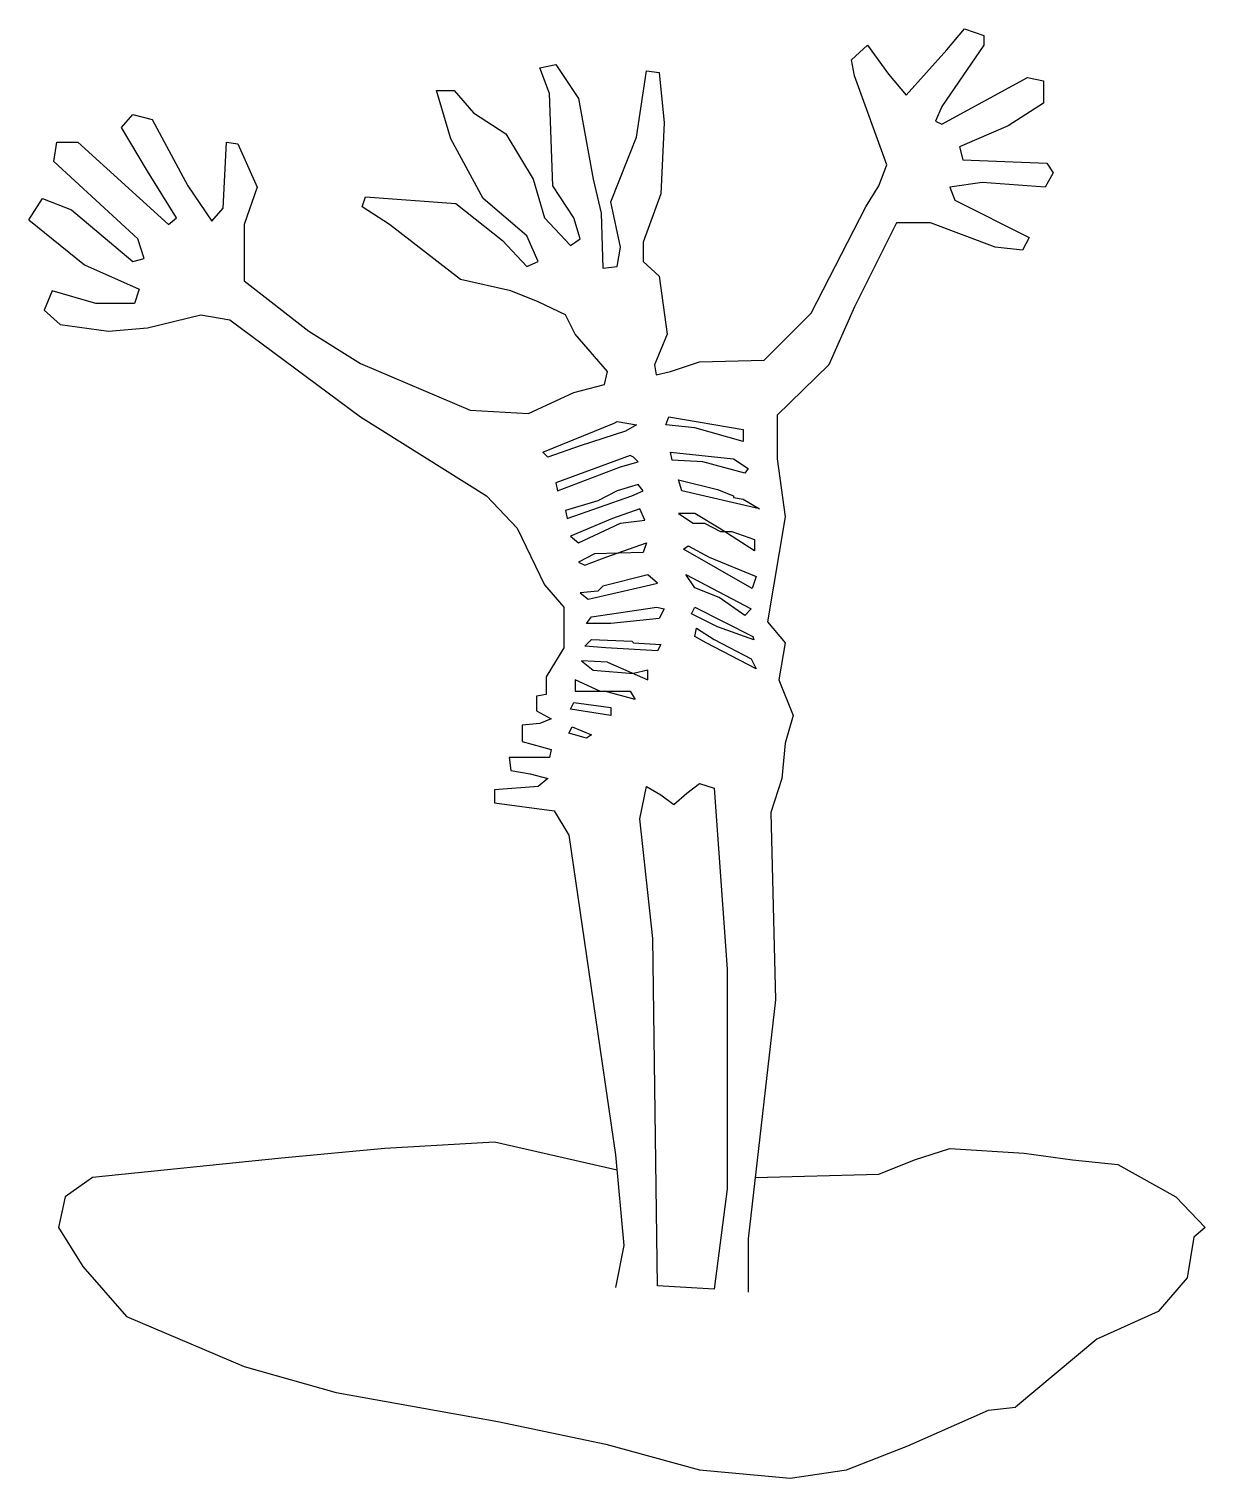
# Model space of a CAD drawing. Extents: x -0.01 to 5.17, y 0 to 6.38.
import ezdxf

# ---------------------------------------------------------------- set-up
doc = ezdxf.new("R2010")
doc.units = 0
doc.layers.add('CK_LEVEL_1', color=7, linetype='CONTINUOUS')

msp = doc.modelspace()

# ---------------------------------------------------------------- linework, layer by layer
at = {"layer": 'CK_LEVEL_1', "color": 2, "linetype": 'CONTINUOUS'}
for p, q in [((4.029943, 6.283007), (4.108122, 6.375408)), ((4.108122, 6.375408), (4.193412, 6.346975)), ((4.193411, 6.346975), (4.193411, 6.30433)), ((3.610595, 6.240362), (3.681673, 6.304329)), ((3.681672, 6.304329), (3.774073, 6.176394)), ((3.852252, 6.084005), (4.029943, 6.283007)), ((4.193411, 6.304329), (4.00862, 6.034248)), ((2.238858, 6.204828), (2.309926, 6.219039)), ((2.281504, 6.091105), (2.238859, 6.204829)), ((2.309926, 6.21904), (2.409438, 6.069783)), ((2.665308, 5.899203), (2.707952, 6.190617)), ((2.707952, 6.190616), (2.764809, 6.183505)), ((3.624816, 6.169295), (3.610594, 6.240363)), ((2.764809, 6.183506), (2.786131, 5.963171)), ((3.766963, 5.778379), (3.624817, 6.169294)), ((3.774075, 6.176395), (3.852253, 6.084005)), ((4.008621, 5.95607), (4.385314, 6.162183)), ((4.385314, 6.162185), (4.456392, 6.147974)), ((4.456391, 6.147972), (4.456391, 6.04846)), ((1.847944, 5.892102), (1.783976, 6.105327)), ((1.783977, 6.105328), (1.862156, 6.105328)), ((1.862155, 6.105328), (1.947445, 6.005816)), ((2.295715, 5.685978), (2.281503, 6.091104)), ((2.409438, 6.069782), (2.473405, 5.714412)), ((0.398019, 5.941848), (0.447772, 5.998715)), ((0.447771, 5.998715), (0.533061, 5.977393)), ((1.947445, 6.005816), (2.089602, 5.913425)), ((4.008621, 6.034249), (3.980187, 5.970282)), ((4.456391, 6.04846), (4.300023, 5.948959)), ((0.511739, 5.749947), (0.398019, 5.941848)), ((0.53306, 5.977393), (0.689424, 5.685979)), ((2.786131, 5.96317), (2.77192, 5.650445)), ((3.980187, 5.970281), (4.00862, 5.95607)), ((4.300024, 5.948959), (4.086799, 5.856558)), ((0.099504, 5.792592), (0.113719, 5.877882)), ((0.11372, 5.877881), (0.206117, 5.877881)), ((0.206117, 5.877881), (0.604135, 5.5154)), ((0.845789, 5.586478), (0.860004, 5.877881)), ((0.860004, 5.877881), (0.909757, 5.87078)), ((0.909757, 5.87078), (0.995046, 5.678878)), ((1.990089, 5.629123), (1.847943, 5.892103)), ((2.089602, 5.913425), (2.210425, 5.714413)), ((2.551585, 5.614911), (2.665308, 5.899203)), ((4.086799, 5.856558), (4.10101, 5.799702)), ((0.469093, 5.451431), (0.099504, 5.79259)), ((0.639673, 5.543833), (0.511739, 5.749946)), ((3.731429, 5.685978), (3.766963, 5.778378)), ((4.10101, 5.799703), (4.470603, 5.785491)), ((4.499036, 5.742845), (4.463491, 5.678878)), ((4.470603, 5.785491), (4.499036, 5.742846)), ((0.689425, 5.685978), (0.796037, 5.529621)), ((0.995046, 5.678879), (0.938187, 5.5154)), ((2.210426, 5.714413), (2.260182, 5.543834)), ((2.388115, 5.543833), (2.295715, 5.685979)), ((2.473406, 5.714413), (2.50894, 5.565156)), ((3.674563, 5.593587), (3.73143, 5.685977)), ((4.1863, 5.700202), (4.044154, 5.678879)), ((4.044155, 5.678879), (4.065477, 5.622012)), ((4.463492, 5.678879), (4.1863, 5.700201)), ((-0.009505, 5.536007), (0.049752, 5.629122)), ((0.049751, 5.629123), (0.177686, 5.579367)), ((1.457029, 5.593587), (1.471251, 5.636232)), ((1.471251, 5.636234), (1.869266, 5.6078)), ((2.181992, 5.465653), (1.99009, 5.629122)), ((2.594229, 5.415898), (2.551584, 5.614911)), ((2.771919, 5.650445), (2.69373, 5.43722)), ((4.065476, 5.622013), (4.392424, 5.458544)), ((0.177686, 5.579366), (0.447771, 5.351931)), ((0.796036, 5.529622), (0.845789, 5.586478)), ((1.577863, 5.5154), (1.457029, 5.593589)), ((1.869266, 5.6078), (2.075379, 5.444332)), ((2.508939, 5.565156), (2.51605, 5.323498)), ((3.432915, 5.124495), (3.674562, 5.593589)), ((-0.009505, 5.536007), (0.234547, 5.33772)), ((0.604136, 5.5154), (0.639674, 5.543833)), ((0.938187, 5.5154), (0.938187, 5.266642)), ((1.890589, 5.273753), (1.577863, 5.5154)), ((2.260181, 5.543833), (2.373893, 5.423009)), ((2.416538, 5.451431), (2.388115, 5.543832)), ((3.809608, 5.522511), (3.624817, 5.152918)), ((3.958865, 5.522511), (3.809608, 5.522511)), ((4.243167, 5.415898), (3.958864, 5.522511)), ((0.497523, 5.366143), (0.469094, 5.451433)), ((2.075379, 5.444332), (2.181992, 5.330608)), ((2.231747, 5.351931), (2.181991, 5.465654)), ((2.373894, 5.423009), (2.416539, 5.451432)), ((2.69373, 5.437221), (2.69373, 5.351931)), ((4.392425, 5.458543), (4.363991, 5.401687)), ((0.447771, 5.351931), (0.497523, 5.366142)), ((2.580018, 5.330609), (2.594229, 5.415899)), ((4.363991, 5.401688), (4.243167, 5.415899)), ((0.234547, 5.337719), (0.4762, 5.231107)), ((2.181992, 5.330609), (2.231747, 5.351932)), ((2.51605, 5.323497), (2.580017, 5.330608)), ((2.69373, 5.351931), (2.764808, 5.287964)), ((0.4762, 5.231108), (0.454878, 5.167141)), ((0.938187, 5.266642), (1.222482, 5.046306)), ((2.110924, 5.223996), (1.890589, 5.273752)), ((2.764809, 5.287964), (2.800343, 5.032094)), ((0.092397, 5.223996), (0.05686, 5.138706)), ((0.284298, 5.16714), (0.092397, 5.223996)), ((0.454878, 5.16714), (0.284298, 5.16714)), ((2.231747, 5.174241), (2.110923, 5.223997)), ((2.35257, 5.117384), (2.231746, 5.17424)), ((0.056859, 5.138707), (0.127934, 5.07474)), ((0.511739, 5.060527), (0.746286, 5.117383)), ((0.746285, 5.117384), (0.87422, 5.096062)), ((2.395216, 5.032095), (2.352571, 5.117385)), ((3.226792, 4.918371), (3.432916, 5.124495)), ((3.624816, 5.152917), (3.511093, 4.897048)), ((0.127934, 5.074739), (0.341159, 5.046306)), ((0.34116, 5.046306), (0.511739, 5.060528)), ((0.87422, 5.096062), (1.449929, 4.669613)), ((1.222482, 5.046306), (1.449929, 4.90416)), ((2.537373, 4.868628), (2.395216, 5.032096)), ((2.800342, 5.032095), (2.743486, 4.897049)), ((2.814564, 4.868628), (2.942498, 4.911273)), ((2.942499, 4.91127), (3.226791, 4.918371)), ((1.449929, 4.90416), (1.933234, 4.698047)), ((2.52315, 4.81176), (2.537373, 4.868627)), ((2.743487, 4.897049), (2.750598, 4.854404)), ((2.750597, 4.854403), (2.814564, 4.868626)), ((3.511094, 4.897049), (3.283658, 4.676724)), ((2.388115, 4.776226), (2.52315, 4.81176)), ((2.189103, 4.683825), (2.388116, 4.776226)), ((1.449929, 4.669612), (2.004312, 4.321342)), ((1.933233, 4.698047), (2.189102, 4.683825)), ((2.793242, 4.634079), (2.807453, 4.669613)), ((2.807453, 4.669612), (3.134401, 4.612756)), ((3.283659, 4.676724), (3.283659, 4.484822)), ((2.253071, 4.513245), (2.565796, 4.641179)), ((2.615551, 4.605646), (2.416538, 4.541679)), ((2.565795, 4.64118), (2.580018, 4.648291)), ((2.580018, 4.648291), (2.665307, 4.634079)), ((2.665308, 4.634079), (2.615552, 4.605646)), ((2.921176, 4.619858), (2.793242, 4.63408)), ((3.134401, 4.559887), (2.921176, 4.619857)), ((3.134401, 4.612758), (3.134401, 4.559887)), ((2.416538, 4.541678), (2.274392, 4.491922)), ((2.274392, 4.491923), (2.25307, 4.513245)), ((2.636874, 4.499033), (2.309926, 4.37821)), ((2.594229, 4.449277), (2.672408, 4.4706)), ((2.651085, 4.491923), (2.636874, 4.499034)), ((2.672408, 4.470599), (2.651086, 4.491921)), ((2.814564, 4.513245), (3.091755, 4.484822)), ((2.821665, 4.47771), (2.814564, 4.513245)), ((2.956711, 4.470599), (2.821665, 4.47771)), ((3.141501, 4.420855), (2.95671, 4.4706)), ((3.091756, 4.484822), (3.155723, 4.442177)), ((3.283659, 4.484822), (3.319192, 4.228952)), ((2.317037, 4.342666), (2.594229, 4.449278)), ((3.155723, 4.442177), (3.141501, 4.420855)), ((2.309926, 4.37821), (2.317037, 4.342666)), ((2.580018, 4.342666), (2.494728, 4.300021)), ((2.672408, 4.371098), (2.580018, 4.342664)), ((2.643985, 4.321343), (2.693731, 4.342665)), ((2.69373, 4.342666), (2.672407, 4.371099)), ((2.864309, 4.342666), (2.850098, 4.392422)), ((2.850098, 4.392421), (3.020677, 4.349776)), ((3.205468, 4.264486), (2.864309, 4.342665)), ((3.020677, 4.349776), (3.091756, 4.321342)), ((2.004312, 4.321343), (2.139347, 4.179197)), ((2.494728, 4.30002), (2.352571, 4.257375)), ((2.359682, 4.221841), (2.643984, 4.321342)), ((3.091756, 4.321343), (3.091756, 4.314242)), ((3.091756, 4.314243), (3.134402, 4.307132)), ((3.134401, 4.307131), (3.205469, 4.264486)), ((2.35257, 4.257375), (2.359681, 4.221841)), ((2.558695, 4.221841), (2.373893, 4.143662)), ((2.679518, 4.264486), (2.558695, 4.221841)), ((2.594229, 4.20052), (2.700841, 4.214731)), ((2.700841, 4.214731), (2.679518, 4.264487)), ((2.921176, 4.243165), (2.850098, 4.243165)), ((2.850098, 4.243165), (2.914065, 4.20052)), ((3.027789, 4.179196), (2.921176, 4.243164)), ((3.319191, 4.228952), (3.241013, 3.766959)), ((2.139346, 4.179196), (2.26018, 3.930438)), ((2.409438, 4.115229), (2.594229, 4.200519)), ((2.914066, 4.20052), (2.96382, 4.20052)), ((2.96382, 4.20052), (3.034889, 4.164986)), ((3.184146, 4.079696), (3.027789, 4.179197)), ((3.034889, 4.164986), (3.084645, 4.164986)), ((3.084645, 4.164986), (3.184146, 4.129442)), ((2.373894, 4.143663), (2.409439, 4.11523)), ((2.530262, 4.051262), (2.707952, 4.115229)), ((2.707952, 4.115229), (2.69373, 4.072584)), ((2.87142, 4.086796), (2.892743, 4.101018)), ((3.173914, 3.913944), (2.87142, 4.086797)), ((2.892743, 4.101019), (2.985143, 4.051263)), ((3.184146, 4.129442), (3.184146, 4.079697)), ((2.480505, 4.065474), (2.409438, 4.02994)), ((2.409438, 4.02994), (2.437861, 4.015729)), ((2.437861, 4.015728), (2.530262, 4.051262)), ((2.69373, 4.072585), (2.480505, 4.065474)), ((2.985144, 4.051262), (3.191257, 3.965972)), ((2.715053, 3.973084), (2.51605, 3.923328)), ((2.757697, 3.937539), (2.715052, 3.973084)), ((2.881572, 3.975595), (3.169934, 3.823827)), ((2.921176, 3.916218), (2.881572, 3.975594)), ((3.191257, 3.965973), (3.173914, 3.913944)), ((2.260181, 3.93044), (2.345471, 3.830928)), ((2.416538, 3.894895), (2.452083, 3.866472)), ((2.494728, 3.902005), (2.416539, 3.894894)), ((2.452083, 3.866471), (2.700841, 3.923327)), ((2.51605, 3.923328), (2.494727, 3.902006)), ((2.700841, 3.923328), (2.757697, 3.93754)), ((3.027789, 3.873572), (2.921176, 3.916217)), ((2.345471, 3.830928), (2.345471, 3.653248)), ((2.466294, 3.788283), (2.753935, 3.831874)), ((2.753935, 3.831874), (2.78613, 3.823826)), ((2.906955, 3.802505), (2.921177, 3.830928)), ((2.921176, 3.830928), (3.177046, 3.702993)), ((3.141501, 3.795393), (3.027788, 3.873572)), ((2.444972, 3.75986), (2.466295, 3.788283)), ((2.764809, 3.781182), (2.551584, 3.75986)), ((2.786131, 3.823827), (2.764809, 3.781182)), ((3.020677, 3.745637), (2.906954, 3.802504)), ((3.169934, 3.823827), (3.141501, 3.795393)), ((3.241013, 3.76696), (3.319192, 3.67457)), ((2.551585, 3.75986), (2.444973, 3.75986)), ((2.921176, 3.702993), (2.928277, 3.738537)), ((2.970922, 3.67457), (2.921176, 3.702993)), ((2.928277, 3.738538), (3.006466, 3.688782)), ((3.181577, 3.687133), (3.020678, 3.745636)), ((3.177046, 3.702993), (3.181577, 3.687133)), ((2.345471, 3.653247), (2.267282, 3.525312)), ((2.437861, 3.660348), (2.466295, 3.688782)), ((2.530262, 3.653247), (2.437861, 3.660347)), ((2.466294, 3.68878), (2.643985, 3.681669)), ((2.757697, 3.639025), (2.530262, 3.653248)), ((2.643985, 3.68167), (2.651086, 3.67457)), ((2.651085, 3.67457), (2.77192, 3.667459)), ((2.771919, 3.66746), (2.757697, 3.639026)), ((3.191257, 3.560847), (2.970922, 3.67457)), ((3.006466, 3.68878), (3.169934, 3.60349)), ((3.319191, 3.67457), (3.290758, 3.511091)), ((2.423156, 3.595619), (2.473406, 3.553735)), ((2.537373, 3.58928), (2.423156, 3.595619)), ((2.537373, 3.58928), (2.715053, 3.511091)), ((3.169934, 3.603492), (3.191257, 3.560847)), ((2.267281, 3.525313), (2.267281, 3.447124)), ((2.503001, 3.461346), (2.395216, 3.511091)), ((2.395216, 3.511091), (2.395216, 3.461345)), ((2.473406, 3.553735), (2.651086, 3.539524)), ((2.715053, 3.553735), (2.651085, 3.539524)), ((2.715053, 3.511091), (2.715053, 3.553735)), ((3.290758, 3.511091), (3.354725, 3.354733)), ((2.267281, 3.447123), (2.224636, 3.440022)), ((2.395216, 3.461346), (2.636874, 3.461346)), ((2.658196, 3.425801), (2.523149, 3.461346)), ((2.636874, 3.461346), (2.658196, 3.425802)), ((2.224636, 3.440023), (2.224636, 3.376056)), ((2.373894, 3.383156), (2.388116, 3.411589)), ((2.551585, 3.354734), (2.373894, 3.383157)), ((2.388115, 3.41159), (2.551584, 3.390267)), ((2.551585, 3.390267), (2.551585, 3.354734)), ((2.238858, 3.319188), (2.160669, 3.312088)), ((2.224636, 3.376055), (2.288603, 3.340511)), ((2.288604, 3.340511), (2.238858, 3.319189)), ((3.354726, 3.354734), (3.319192, 3.2339)), ((2.16067, 3.312089), (2.16067, 3.241011)), ((2.366793, 3.276543), (2.381005, 3.304977)), ((2.444972, 3.255222), (2.366793, 3.276544)), ((2.381004, 3.304978), (2.466294, 3.269444)), ((2.466294, 3.269444), (2.444972, 3.255222)), ((2.16067, 3.24101), (2.288604, 3.205477)), ((2.288604, 3.205476), (2.281503, 3.169932)), ((3.319191, 3.233899), (3.30498, 3.077542)), ((2.281504, 3.169932), (2.103813, 3.169932)), ((2.103813, 3.169932), (2.110924, 3.113075)), ((2.110924, 3.113075), (2.196214, 3.098864)), ((2.196214, 3.098864), (2.274392, 3.077542)), ((2.274392, 3.077542), (2.231747, 3.041997)), ((3.30498, 3.077542), (3.255224, 2.928285)), ((2.231747, 3.041997), (2.039845, 3.027785)), ((2.039845, 3.027786), (2.039845, 2.97093)), ((2.679518, 2.899852), (2.707952, 3.041997)), ((2.707952, 3.041997), (2.77192, 3.006463)), ((2.771919, 3.006464), (2.828775, 2.963819)), ((2.828776, 2.963819), (2.885632, 3.013575)), ((2.885632, 3.013574), (2.942499, 3.056219)), ((2.942499, 3.05622), (3.006466, 3.034897)), ((3.006466, 3.034897), (3.063322, 2.238856)), ((2.039845, 2.970929), (2.302826, 2.935385)), ((2.302826, 2.935386), (2.366793, 2.828774)), ((2.736375, 2.373902), (2.679519, 2.899851)), ((3.255224, 2.928285), (3.276547, 2.10381)), ((2.366793, 2.828773), (2.572906, 1.421493)), ((2.757697, 0.84579), (2.736375, 2.373901)), ((3.063322, 2.238856), (3.063322, 1.272235)), ((3.276547, 2.10381), (3.155723, 1.051911)), ((2.039845, 1.478359), (1.55654, 1.449926)), ((2.578886, 1.354518), (2.039845, 1.478359)), ((1.101658, 1.407281), (0.270083, 1.321991)), ((1.55654, 1.449926), (1.101658, 1.407281)), ((2.572906, 1.421492), (2.60844, 1.023477)), ((3.887786, 1.40017), (4.044154, 1.449926)), ((4.044155, 1.449926), (4.371103, 1.428603)), ((4.371101, 1.428603), (4.584326, 1.40017)), ((3.731429, 1.336203), (3.887786, 1.40017)), ((4.584326, 1.40017), (4.783328, 1.378847)), ((4.783329, 1.378847), (5.039198, 1.236701)), ((0.270084, 1.321991), (0.149257, 1.236702)), ((3.18671, 1.321681), (3.73143, 1.336203)), ((0.149257, 1.236702), (0.120826, 1.101656)), ((3.063322, 1.272235), (3.006466, 0.831575)), ((5.039197, 1.236702), (5.167131, 1.101656)), ((0.120827, 1.101656), (0.227439, 0.931076)), ((5.167133, 1.101656), (5.117388, 1.059011)), ((2.60844, 1.023478), (2.572906, 0.838684)), ((3.155723, 1.051911), (3.155723, 0.817361)), ((5.117387, 1.059011), (5.088953, 0.881332)), ((0.227439, 0.931076), (0.419341, 0.710748)), ((3.006466, 0.831575), (2.757697, 0.84579)), ((5.088954, 0.881331), (4.96102, 0.732071)), ((0.419341, 0.710749), (0.938187, 0.490417)), ((4.961019, 0.732071), (4.690938, 0.611243)), ((4.690938, 0.611243), (4.33352, 0.311018)), ((0.938187, 0.490416), (1.343317, 0.376696)), ((1.343317, 0.376696), (2.054057, 0.248762)), ((3.859364, 0.14215), (4.214734, 0.298515)), ((4.214734, 0.298515), (4.33352, 0.311018)), ((2.054057, 0.248762), (2.530261, 0.149258)), ((2.530262, 0.149258), (2.942499, 0.035538)), ((3.589272, 0.035537), (3.859364, 0.142149)), ((2.942499, 0.035537), (3.340514, 0)), ((3.340513, 0.000001), (3.589271, 0.035538))]:
    msp.add_line(p, q, dxfattribs=at)

doc.saveas('drawing.dxf')
